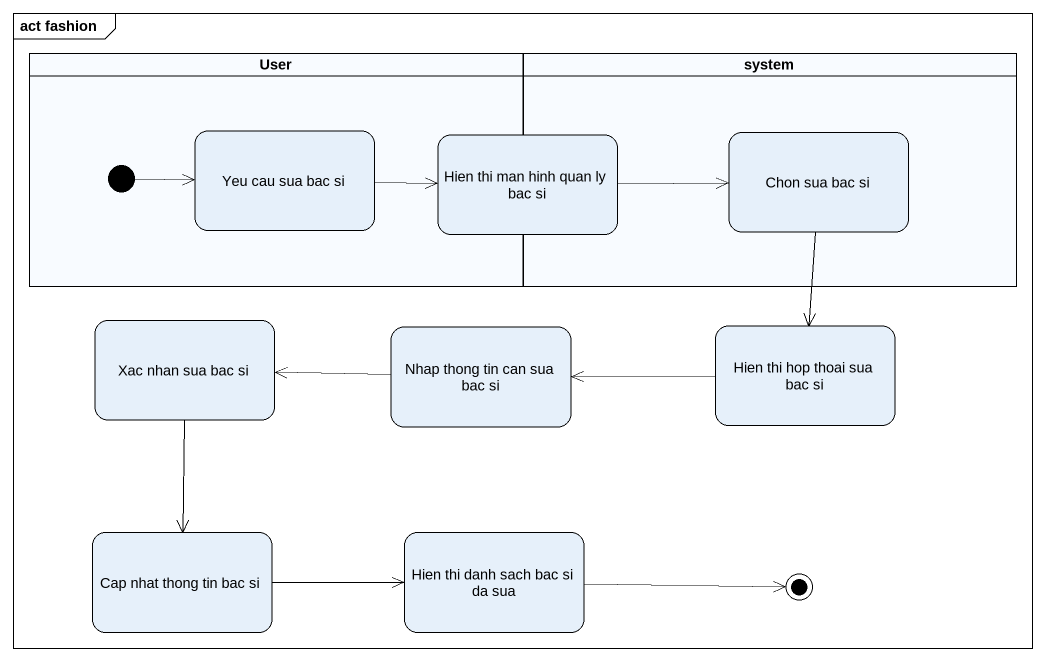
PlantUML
@startuml
mainframe act fashion
hide empty description
state User <<partition>> {
  state "Yeu cau sua bac si" as Yeu_cau_sua_bac_si
  [*] -right-> Yeu_cau_sua_bac_si
}
state system <<partition>> {
  state "Chon sua bac si" as Chon_sua_bac_si
}
state "Hien thi man hinh quan ly bac si" as Hien_thi_man_hinh_quan_ly
state "Xac nhan sua bac si" as Xac_nhan_sua_bac_si
state "Nhap thong tin can sua bac si" as Nhap_thong_tin_can_sua_bac
state "Hien thi hop thoai sua bac si" as Hien_thi_hop_thoai_sua_bac
state "Cap nhat thong tin bac si" as Cap_nhat_thong_tin_bac_si
state "Hien thi danh sach bac si da sua" as Hien_thi_danh_sach_bac_si
Yeu_cau_sua_bac_si -right-> Hien_thi_man_hinh_quan_ly
Hien_thi_man_hinh_quan_ly -right-> Chon_sua_bac_si
Chon_sua_bac_si --> Hien_thi_hop_thoai_sua_bac
Xac_nhan_sua_bac_si --> Cap_nhat_thong_tin_bac_si
Nhap_thong_tin_can_sua_bac -left-> Xac_nhan_sua_bac_si
Hien_thi_hop_thoai_sua_bac -left-> Nhap_thong_tin_can_sua_bac
Cap_nhat_thong_tin_bac_si -right-> Hien_thi_danh_sach_bac_si
Hien_thi_danh_sach_bac_si -right-> [*]
@enduml
